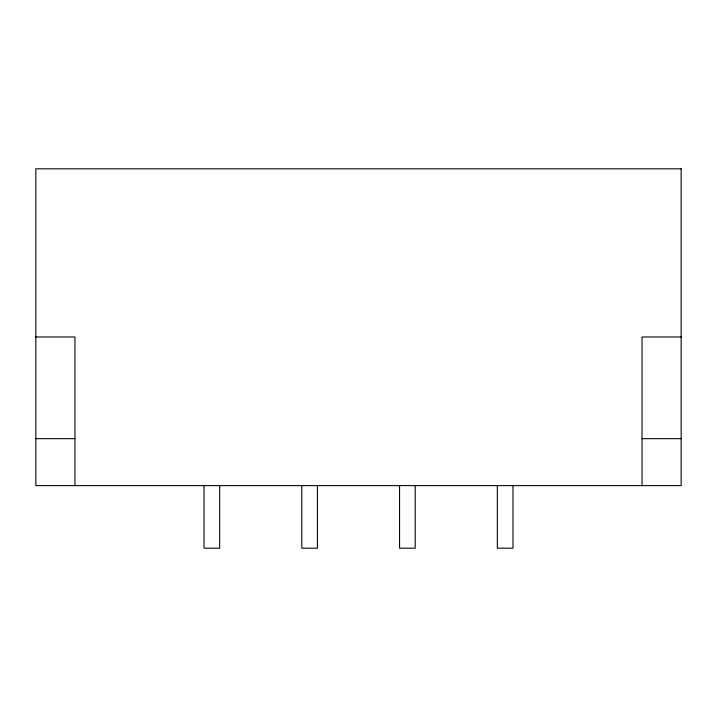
<?xml version="1.0" encoding="UTF-8"?>
<svg xmlns="http://www.w3.org/2000/svg" width="717" height="717" viewBox="0 0 717 717"><rect width="100%" height="100%" fill="white"/><g stroke="black" fill="none" stroke-linecap="round" stroke-linejoin="round"><path stroke-width="1.08" d="M35.85 336.99L74.962 336.99L74.962 485.606M681.15 336.99L642.038 336.99L642.038 485.606M35.85 438.67L74.962 438.67M642.038 438.67L681.15 438.67M512.978 485.606L512.978 548.182L497.338 548.182L497.338 485.606M415.206 485.606L415.206 548.182L399.566 548.182L399.566 485.606M317.434 485.606L317.434 548.182L301.794 548.182L301.794 485.606M219.662 485.606L219.662 548.182L204.022 548.182L204.022 485.606M681.15 168.818L35.85 168.818L35.85 485.606L681.15 485.606L681.15 168.818"/></g></svg>
